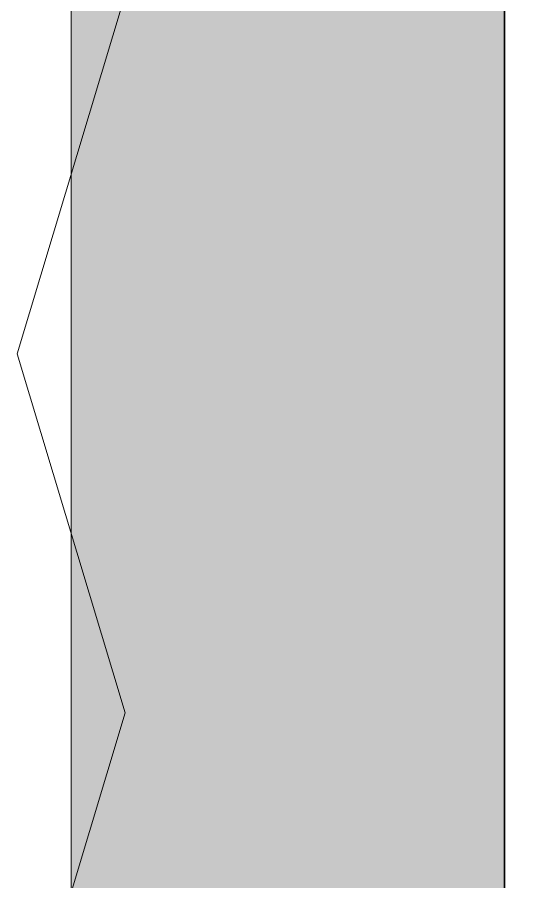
# Model space of a CAD drawing. Header units: metres. Extents: x -5 to 126, y -7 to 102.
# Drawn here: x -4.65 to -0.35, y 7.09 to 14.31 of the extents above; entities that cross this region are included whole.
import ezdxf

# ---------------------------------------------------------------- set-up
doc = ezdxf.new("R2010")
doc.units = ezdxf.units.M
doc.header["$LTSCALE"] = 0.5
doc.layers.add('00_ПОКРІВЛЯ_КОНТУР', color=7, linetype='Continuous', true_color=0x1d2a33)
doc.layers.add('05_ЗАХІДНА_БУДІВЛЯ', color=7, linetype='Continuous', true_color=0x96785a)

msp = doc.modelspace()

# ---------------------------------------------------------------- hatches: boundary and pattern name
at = {"layer": '05_ЗАХІДНА_БУДІВЛЯ', "true_color": 0xe7e2d8}
h = msp.add_hatch(color=7, dxfattribs=at)
h.dxf.hatch_style = 1
h.paths.add_polyline_path([(-4.2, -0.5), (-0.58, -0.5), (-0.58, 96.59), (-4.2, 96.59)])

# ---------------------------------------------------------------- linework, layer by layer
at = {"layer": '00_ПОКРІВЛЯ_КОНТУР', "linetype": 'CONTINUOUS', "lineweight": 35}
msp.add_lwpolyline([(-0.58, -0.25), (96.49, -0.25), (96.49, 96.34), (-0.58, 96.34)], close=True, dxfattribs=at)
at = {"layer": '05_ЗАХІДНА_БУДІВЛЯ', "linetype": 'CONTINUOUS', "lineweight": 15}
msp.add_lwpolyline([(-4.2, -0.5), (-0.58, -0.5), (-0.58, 96.59), (-4.2, 96.59)], close=True, dxfattribs=at)
at = {"layer": '05_ЗАХІДНА_БУДІВЛЯ', "linetype": 'CONTINUOUS', "lineweight": 35}
msp.add_lwpolyline([(-0.58, -0.5), (-0.58, 96.59)], dxfattribs=at)
at = {"layer": '05_ЗАХІДНА_БУДІВЛЯ', "linetype": 'CONTINUOUS', "lineweight": 9}
msp.add_lwpolyline([(-4.2, -1.1), (-4.65, 5.5), (-3.75, 8.5), (-4.65, 11.5), (-3.75, 14.5), (-4.65, 17.5), (-3.75, 20.5), (-4.65, 23.5), (-3.75, 26.5), (-4.65, 29.5), (-3.75, 32.5), (-4.65, 35.5), (-3.75, 38.5), (-4.65, 41.5), (-3.75, 44.5), (-4.65, 47.5), (-3.75, 50.5), (-4.65, 53.5), (-3.75, 56.5), (-4.65, 59.5), (-3.75, 62.5), (-4.65, 65.5)], dxfattribs=at)

doc.saveas('drawing.dxf')
